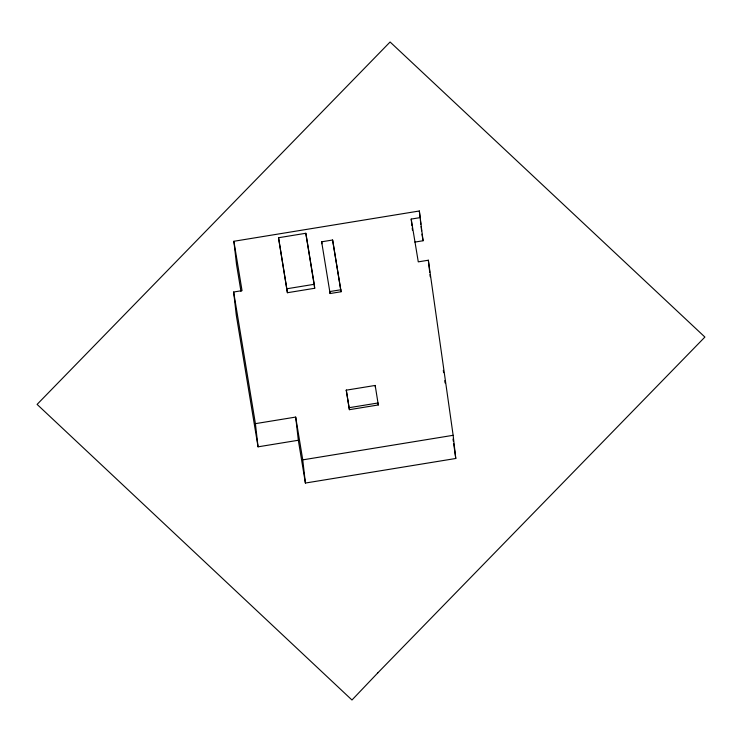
<?xml version="1.0" encoding="UTF-8"?>
<svg xmlns="http://www.w3.org/2000/svg" width="742" height="742" viewBox="0 0 742 742"><rect width="100%" height="100%" fill="white"/><g stroke="black" fill="none" stroke-linecap="round" stroke-linejoin="round"><path stroke-width="1.11" d="M240.965 291.383L236.522 264.458L233.878 241.28L419.341 210.988L423.07 240.751L414.861 242.087M278.528 237.737L305.825 233.276L314.256 284.288L314.71 288.267L287.414 292.719L278.528 237.737L287.414 292.719M411.949 225.698L411.198 219.075L420.426 217.573M321.648 241.799L332.611 240.009L341.06 291.745L330.097 293.544L321.648 241.799L321.87 243.784M258.049 446.832L255.406 423.654L295.687 417.078L298.33 440.256L258.049 446.832L236.29 315.192L233.647 292.014L242.04 290.641L233.878 241.28M298.33 440.256L305.398 483.042L455.773 458.482L453.139 435.304L428.338 260.219L418.275 261.861L411.198 219.075M286.959 288.749L314.256 284.288M340.838 289.76L329.875 291.55L330.097 293.544M346.273 390.171L375.192 385.45L378.309 404.956L349.399 409.677L346.273 390.171L349.399 409.677M349.176 407.692L378.086 402.971L378.309 404.956M305.398 483.042L302.755 459.864L453.139 435.304M421.985 234.166L423.07 240.751M341.06 291.745L332.611 240.009M314.71 288.267L305.825 233.276M295.687 417.078L302.755 459.864M233.647 292.014L255.406 423.654M443.299 370.36L443.623 372.651M444.755 380.665L445.079 382.955M453.019 439.023L453.343 441.314M453.668 443.605L455.773 458.482M428.338 260.219L429.729 272.36M429.98 274.568L430.23 276.775M419.341 210.988L420.093 217.61M420.352 219.817L420.853 224.232M421.104 226.44L421.604 230.855M412.209 227.905L412.459 230.113M375.192 385.45L375.415 387.435M377.771 672.911L351.968 700.003L37.1 404.399L390.097 41.997L704.9 337.063L377.771 672.911"/></g></svg>
